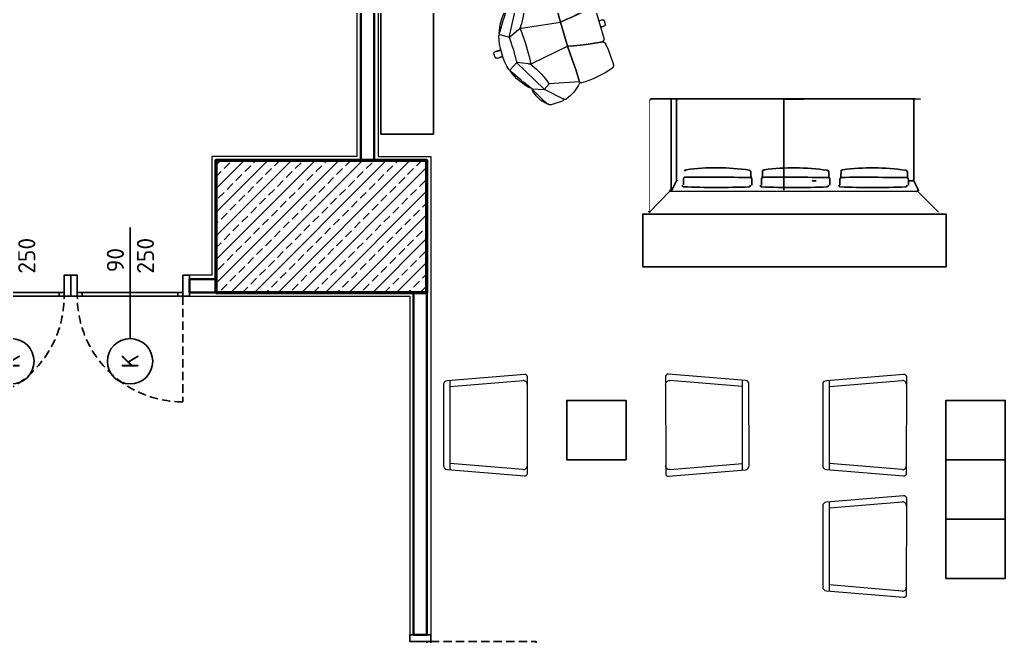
# Model space of a CAD drawing. Header units: millimetres. Extents: x 1443065 to 1517367, y 3763150 to 3779068.
# Drawn here: x 1475941 to 1476688, y 3767736 to 3768203 of the extents above; entities that cross this region are included whole.
import ezdxf
from ezdxf.enums import TextEntityAlignment as Align

# ---------------------------------------------------------------- set-up
doc = ezdxf.new("R2010")
doc.units = ezdxf.units.MM
doc.set_wipeout_variables(frame=1)
doc.linetypes.add('HIDDEN', pattern=[9.525, 6.35, -3.175])
for name, color, linetype, lineweight in [('A_TEFRIS', 173, 'Continuous', 9), ('DUVAR', 2, 'Continuous', 35), ('SIVA', 3, 'Continuous', 9), ('TASIYICI', 170, 'Continuous', 50), ('TEFRIS', 165, 'Continuous', 15)]:
    doc.layers.add(name, color=color, linetype=linetype, lineweight=lineweight)
for name, color, linetype in [('m-DOG_', 4, 'Continuous'), ('m-TAR_duvar', 8, 'Continuous'), ('m-TFR_vitrifiye', 1, 'Continuous'), ('m-YAZ_poz', 7, 'Continuous')]:
    doc.layers.add(name, color=color, linetype=linetype)
doc.styles.add('mono', font='isocpeur.ttf')
doc.styles.get("Standard").update_dxf_attribs({"font": 'arial.ttf'})

# ---------------------------------------------------------------- blocks, each defined once
blk = doc.blocks.new('90lık Kqpı')
at = {"layer": 'm-DOG_', "linetype": 'HIDDEN'}
blk.add_line((-8, -5), (-88, -5), dxfattribs=at)
at = {"layer": 'm-DOG_'}
for p, q in [((-5, -8.77), (-8, -8.77)), ((-5, -81.23), (-8, -81.23))]:
    blk.add_line(p, q, dxfattribs=at)
for points in [[(8, 0), (8, -5), (-8, -5), (-8, 0)], [(-8, -5), (-8, -85), (-5, -85), (-5, -5)], [(8, -90), (8, -85), (-8, -85), (-8, -90)]]:
    blk.add_lwpolyline(points, close=True, dxfattribs=at)
at = {"layer": 'm-DOG_', "linetype": 'HIDDEN'}
blk.add_arc((-8, -5), 80, 180, 270, dxfattribs=at)
blk = doc.blocks.new('m-penpoz')
blk.add_line((0, -1.625), (0, 0))
blk.add_circle((0, 0.332), 0.332)
blk.add_attdef('POZNO', text='', height=0.18).set_placement((0, 0.332), align=Align.MIDDLE)
blk.add_attdef('HEIGHT', text='', height=0.18, rotation=90).set_placement((0.069, -1.625), align=Align.TOP_LEFT)
blk.add_attdef('WIDTH', text='', height=0.18, rotation=90).set_placement((0, -1.625), align=Align.BOTTOM_LEFT)
blk = doc.blocks.new('husk_b&b')
at = {"layer": 'A_TEFRIS'}
for points in [[(-2.6, 19.28), (-2.54, 23.37)], [(-2.54, 23.95), (-2.55, 23.37)], [(1.42, 25.08), (-1.39, 25.08)], [(0.03, 25.08), (0, 25.08)], [(2.57, 23.37), (2.56, 23.95)], [(2.56, 23.37), (2.63, 19.28)], [(-10.04, 10.69), (-13.86, 16.75)], [(10.23, 10.94), (13.89, 16.75)], [(-9.85, 10.51), (-35.39, -3.77), (-47.07, -16.38)], [(-13.48, 2.14), (-10.04, 10.08)], [(9.87, 10.51), (35.39, -3.77), (47.07, -16.38)], [(13.48, 2.14), (10.04, 10.08)], [(-32.21, 5.13), (-35.39, -3.77)], [(32.24, 5.13), (35.41, -3.77)], [(-47.84, -14.34), (-48.15, -6.26)], [(-35.39, -3.77), (-32.54, -8.48)], [(-13.96, -0.29), (-9.88, -30.01)], [(13.95, -0.29), (9.02, -30.01)], [(35.41, -3.77), (32.56, -8.48)], [(47.84, -14.34), (48.15, -6.26)], [(-38.58, -29.61), (-32.68, -8.97)], [(37.55, -31.02), (32.56, -8.48)], [(-11.14, -58.18), (11.16, -58.18)], [(-2.58, -58.18), (-2.54, -60.96)], [(2.56, -60.96), (2.61, -58.18)], [(-1.39, -62.09), (1.42, -62.09)], [(0, -62.09), (0.03, -62.09)]]:
    blk.add_lwpolyline(points, dxfattribs=at)
for points in [[(-1.39, 25.08), (-2.02, 25.08), (-2.53, 24.58), (-2.54, 23.95)], [(-2.51, 23.37), (-2.48, 22.54), (-2.44, 21.76), (-2.34, 19.29)], [(2.56, 23.95), (2.56, 24.58), (2.04, 25.08), (1.42, 25.08)], [(2.56, 23.37), (2.53, 22.51), (2.49, 21.71), (2.4, 19.29)], [(-14.66, 16.92), (-19.21, 14.12), (-27.9, 8.28), (-32.21, 5.13)], [(-14.66, 16.92), (-20.48, 15.4), (-28.61, 9.94), (-32.21, 5.13)], [(13.36, 17.62), (6.23, 19.92), (-6.2, 19.92), (-13.33, 17.62)], [(32.21, 5.13), (28.6, 9.94), (20.48, 15.4), (14.66, 16.92)], [(32.27, 5.13), (27.94, 8.27), (19.24, 14.11), (14.69, 16.92)], [(-10.04, 10.69), (-9.96, 10.55), (-9.76, 10.43), (-9.59, 10.43)], [(-9.49, 10.42), (-9.71, 10.44), (-9.96, 10.29), (-10.04, 10.08)], [(-9.59, 10.43), (-4.73, 10.07), (4.63, 10.06), (9.49, 10.42)], [(10.04, 10.08), (9.96, 10.29), (9.71, 10.44), (9.49, 10.42)], [(9.62, 10.43), (9.89, 10.45), (10.16, 10.68), (10.23, 10.94)], [(-32.21, 5.13), (-39.65, 1.48), (-44.58, -1.37), (-46.99, -3.41)], [(-32.21, 5.13), (-37.45, 4.86), (-44.13, 0.99), (-46.99, -3.41)], [(-15.59, -0.16), (-14.61, 0.11), (-13.66, 1.14), (-13.48, 2.14)], [(-13.96, -0.29), (-13.98, 0), (-14.2, 0.36), (-14.45, 0.5)], [(-14.11, 0.86), (-13.94, 0.67), (-13.58, 0.52), (-13.32, 0.54)], [(-13.32, 0.54), (-6.49, -0.18), (6.49, -0.18), (13.32, 0.54)], [(13.32, 0.54), (13.58, 0.52), (13.94, 0.67), (14.11, 0.86)], [(13.48, 2.14), (13.66, 1.14), (14.61, 0.11), (15.59, -0.16)], [(14.45, 0.5), (14.2, 0.36), (13.98, 0), (13.95, -0.29)], [(32.21, 5.13), (39.65, 1.48), (44.57, -1.37), (46.99, -3.41)], [(46.99, -3.41), (44.17, 1.08), (37.51, 4.93), (32.21, 5.13)], [(-46.99, -3.41), (-47.87, -3.98), (-48.39, -5.25), (-48.15, -6.26)], [(-32.08, -8.25), (-27.38, -6.95), (-19.5, -3.08), (-15.59, -0.16)], [(15.59, -0.16), (19.5, -3.08), (27.38, -6.95), (32.08, -8.25)], [(48.15, -6.26), (48.38, -5.25), (47.87, -3.98), (46.99, -3.41)], [(-32.08, -8.25), (-32.34, -8.37), (-32.61, -8.69), (-32.68, -8.97)], [(32.68, -8.97), (32.61, -8.69), (32.34, -8.37), (32.08, -8.25)], [(-47.07, -16.38), (-47.45, -16.78), (-47.48, -17.45), (-47.13, -17.87)], [(-47.13, -17.87), (-46.17, -22.02), (-42.44, -27.8), (-39.05, -30.38)], [(39.08, -30.38), (42.06, -27.62), (45.85, -21.73), (47.12, -17.87)], [(47.12, -17.87), (47.48, -17.45), (47.45, -16.78), (47.07, -16.38)], [(-38.68, -32.23), (-39.08, -39), (-37.28, -50.92), (-34.9, -57.28)], [(-39.05, -30.38), (-38.89, -30.74), (-38.44, -31.03), (-38.04, -31.01)], [(34.89, -57.28), (37.28, -50.92), (39.08, -39), (38.68, -32.23)], [(38.06, -31.01), (38.47, -31.03), (38.92, -30.74), (39.08, -30.38)], [(-34.9, -57.28), (-34.74, -58.41), (-33.7, -59.32), (-32.55, -59.32)], [(-32.55, -59.33), (-28.23, -59.43), (-20.02, -58.86), (-15.75, -58.18)], [(-15.75, -58.18), (-14.61, -58.18), (-13.57, -57.27), (-13.41, -56.13)], [(-13.41, -56.13), (-13.3, -57.28), (-12.29, -58.19), (-11.14, -58.18)], [(-2.51, -60.96), (-2.47, -59.96), (-2.43, -59.03), (-2.39, -58.18)], [(2.56, -60.96), (2.52, -59.96), (2.48, -59.03), (2.45, -58.18)], [(11.16, -58.18), (12.27, -58.16), (13.31, -57.29), (13.51, -56.2)], [(13.47, -56.13), (13.62, -57.27), (14.66, -58.18), (15.81, -58.18)], [(15.75, -58.18), (20.02, -58.86), (28.23, -59.43), (32.55, -59.33)], [(32.55, -59.32), (33.7, -59.32), (34.74, -58.41), (34.89, -57.28)], [(-2.54, -60.96), (-2.53, -61.58), (-2.02, -62.09), (-1.39, -62.09)], [(1.42, -62.09), (2.04, -62.09), (2.56, -61.58), (2.56, -60.96)]]:
    blk.add_open_spline(points, degree=3, dxfattribs=at)
for points, knots in [([(-13.86, 16.75), (-14.03, 17.02), (-14.38, 17.1), (-14.65, 16.93), (-14.65, 16.92), (-14.66, 16.92), (-14.66, 16.92)], [0, 0, 0, 0, 1, 1, 1, 2, 2, 2, 2]), ([(-13.33, 17.62), (-13.72, 17.54), (-13.96, 17.15), (-13.86, 16.76), (-13.86, 16.76), (-13.86, 16.75), (-13.86, 16.75)], [0, 0, 0, 0, 1, 1, 1, 2, 2, 2, 2]), ([(13.89, 16.75), (14, 17.11), (13.8, 17.5), (13.43, 17.61), (13.41, 17.61), (13.38, 17.62), (13.36, 17.62)], [0, 0, 0, 0, 1, 1, 1, 2, 2, 2, 2]), ([(14.69, 16.92), (14.43, 17.1), (14.07, 17.03), (13.9, 16.77), (13.9, 16.76), (13.89, 16.75), (13.89, 16.75)], [0, 0, 0, 0, 1, 1, 1, 2, 2, 2, 2]), ([(-13.75, 0.62), (-13.95, 0.64), (-14.12, 0.49), (-14.13, 0.28), (-14.14, 0.25), (-14.13, 0.19), (-14.12, 0.16)], [0, 0, 0, 0, 1, 1, 1, 2, 2, 2, 2]), ([(14.12, 0.16), (14.17, 0.35), (14.06, 0.55), (13.87, 0.61), (13.84, 0.62), (13.78, 0.63), (13.75, 0.62)], [0, 0, 0, 0, 1, 1, 1, 2, 2, 2, 2]), ([(-47.84, -14.34), (-47.82, -14.97), (-47.29, -15.47), (-46.66, -15.44), (-46.39, -15.45), (-46.03, -15.28), (-45.86, -15.08)], [0, 0, 0, 0, 1, 1, 1, 2, 2, 2, 2]), ([(45.86, -15.08), (46.29, -15.54), (47.01, -15.57), (47.48, -15.14), (47.68, -14.97), (47.85, -14.61), (47.84, -14.34)], [0, 0, 0, 0, 1, 1, 1, 2, 2, 2, 2]), ([(-38.58, -29.61), (-38.73, -30.23), (-38.35, -30.85), (-37.74, -30.99), (-37.67, -31.01), (-37.55, -31.03), (-37.48, -31.03)], [0, 0, 0, 0, 1, 1, 1, 2, 2, 2, 2]), ([(-37.52, -31.02), (-38.16, -31.01), (-38.67, -31.52), (-38.68, -32.15), (-38.68, -32.17), (-38.68, -32.21), (-38.68, -32.23)], [0, 0, 0, 0, 1, 1, 1, 2, 2, 2, 2]), ([(-37.52, -31.02), (-37.52, -31.02), (-32.34, -31.06), (-32.34, -31.06), (-32.34, -31.06), (-27.85, -30.86), (-27.85, -30.86), (-27.85, -30.86), (-23.36, -30.65), (-23.36, -30.65), (-23.36, -30.65), (-18.87, -30.44), (-18.87, -30.44), (-18.87, -30.44), (-14.37, -30.23), (-14.37, -30.23), (-14.37, -30.23), (-9.88, -30.01), (-9.88, -30.01), (-9.88, -30.01), (-14.37, -30.23), (-14.37, -30.23), (-14.37, -30.23), (-18.87, -30.44), (-18.87, -30.44), (-18.87, -30.44), (-23.36, -30.65), (-23.36, -30.65), (-23.36, -30.65), (-27.85, -30.86), (-27.85, -30.86), (-27.85, -30.86), (-32.34, -31.06), (-32.34, -31.06), (-32.34, -31.06), (-37.52, -31.02), (-37.52, -31.02), (-37.52, -31.02), (-37.52, -31.02), (-37.52, -31.02)], [0, 0, 0, 0, 1, 1, 1, 2, 2, 2, 3, 3, 3, 4, 4, 4, 5, 5, 5, 6, 6, 6, 7, 7, 7, 8, 8, 8, 9, 9, 9, 10, 10, 10, 11, 11, 11, 12, 12, 12, 13, 13, 13, 13]), ([(-13.11, -53.45), (-13.11, -53.45), (-12.47, -48.74), (-12.47, -48.74), (-12.47, -48.74), (-11.82, -44.04), (-11.82, -44.04), (-11.82, -44.04), (-11.17, -39.35), (-11.17, -39.35), (-11.17, -39.35), (-10.53, -34.67), (-10.53, -34.67), (-10.53, -34.67), (-9.88, -30.01), (-9.88, -30.01), (-9.88, -30.01), (-10.53, -34.67), (-10.53, -34.67), (-10.53, -34.67), (-11.17, -39.35), (-11.17, -39.35), (-11.17, -39.35), (-11.77, -43.69), (-11.77, -43.69), (-11.77, -43.69), (-12.47, -48.74), (-12.47, -48.74), (-12.47, -48.74), (-13.11, -53.45), (-13.11, -53.45), (-13.11, -53.45), (-13.41, -56.13), (-13.41, -56.13), (-13.41, -56.13), (-13.11, -53.45), (-13.11, -53.45), (-13.11, -53.45), (-13.11, -53.45), (-13.11, -53.45)], [0, 0, 0, 0, 1, 1, 1, 2, 2, 2, 3, 3, 3, 4, 4, 4, 5, 5, 5, 6, 6, 6, 7, 7, 7, 8, 8, 8, 9, 9, 9, 10, 10, 10, 11, 11, 11, 12, 12, 12, 13, 13, 13, 13]), ([(-9.88, -30.01), (-9.88, -30.01), (9.91, -30.01), (9.91, -30.01), (9.91, -30.01), (-9.88, -30.01), (-9.88, -30.01), (-9.88, -30.01), (-9.88, -30.01), (-9.88, -30.01)], [0, 0, 0, 0, 1, 1, 1, 2, 2, 2, 3, 3, 3, 3]), ([(13.14, -53.45), (13.14, -53.45), (12.49, -48.74), (12.49, -48.74), (12.49, -48.74), (11.85, -44.04), (11.85, -44.04), (11.85, -44.04), (11.02, -39.35), (11.02, -39.35), (11.02, -39.35), (10.17, -34.67), (10.17, -34.67), (10.17, -34.67), (9.02, -30.01), (9.02, -30.01), (9.02, -30.01), (10.17, -34.67), (10.17, -34.67), (10.17, -34.67), (11.02, -39.35), (11.02, -39.35), (11.02, -39.35), (11.8, -43.69), (11.8, -43.69), (11.8, -43.69), (12.49, -48.74), (12.49, -48.74), (12.49, -48.74), (13.14, -53.45), (13.14, -53.45), (13.14, -53.45), (13.51, -56.2), (13.51, -56.2), (13.51, -56.2), (13.14, -53.45), (13.14, -53.45), (13.14, -53.45), (13.14, -53.45), (13.14, -53.45)], [0, 0, 0, 0, 1, 1, 1, 2, 2, 2, 3, 3, 3, 4, 4, 4, 5, 5, 5, 6, 6, 6, 7, 7, 7, 8, 8, 8, 9, 9, 9, 10, 10, 10, 11, 11, 11, 12, 12, 12, 13, 13, 13, 13]), ([(37.55, -31.02), (37.55, -31.02), (32.36, -31.06), (32.36, -31.06), (32.36, -31.06), (27.87, -30.86), (27.87, -30.86), (27.87, -30.86), (23.38, -30.65), (23.38, -30.65), (23.38, -30.65), (18.89, -30.44), (18.89, -30.44), (18.89, -30.44), (14.4, -30.23), (14.4, -30.23), (14.4, -30.23), (9.91, -30.01), (9.91, -30.01), (9.91, -30.01), (14.4, -30.23), (14.4, -30.23), (14.4, -30.23), (18.89, -30.44), (18.89, -30.44), (18.89, -30.44), (23.38, -30.65), (23.38, -30.65), (23.38, -30.65), (27.87, -30.86), (27.87, -30.86), (27.87, -30.86), (32.36, -31.06), (32.36, -31.06), (32.36, -31.06), (37.55, -31.02), (37.55, -31.02), (37.55, -31.02), (37.55, -31.02), (37.55, -31.02)], [0, 0, 0, 0, 1, 1, 1, 2, 2, 2, 3, 3, 3, 4, 4, 4, 5, 5, 5, 6, 6, 6, 7, 7, 7, 8, 8, 8, 9, 9, 9, 10, 10, 10, 11, 11, 11, 12, 12, 12, 13, 13, 13, 13]), ([(38.7, -32.23), (38.74, -31.6), (38.26, -31.05), (37.62, -31.02), (37.61, -31.02), (37.57, -31.02), (37.55, -31.02)], [0, 0, 0, 0, 1, 1, 1, 2, 2, 2, 2])]:
    blk.add_open_spline(points, degree=3, knots=knots, dxfattribs=at)
blk = doc.blocks.new('c cx xc')
at = {"layer": 'A_TEFRIS'}
for p, q in [((31355.29, -6701.13), (31425.33, -6701.13)), ((31355.58, -6757.89), (31360.31, -6701.13)), ((31420.31, -6701.13), (31425.04, -6757.89)), ((31422.05, -6761.13), (31358.57, -6761.13))]:
    blk.add_line(p, q, dxfattribs=at)
blk.add_lwpolyline([(31358.57, -6761.13), (31352.47, -6761.13, -0.43878), (31350.47, -6758.97), (31355.48, -6698.89, -0.390066), (31358.47, -6696.13), (31422.15, -6696.13, -0.390066), (31425.14, -6698.89), (31430.15, -6758.97, -0.43878), (31428.15, -6761.13), (31422.06, -6761.13)], format="xyb", dxfattribs=at)
for centre, start, end in [((31358.57, -6758.13), 175.23636, 270), ((31422.05, -6758.13), 270, 4.76364)]:
    blk.add_arc(centre, 3, start, end, dxfattribs=at)

msp = doc.modelspace()

# ---------------------------------------------------------------- hatches: boundary and pattern name
at = {"layer": 'm-TAR_duvar'}
h = msp.add_hatch(dxfattribs=at)
h.set_pattern_fill('ANSI33', color=256, scale=2)
h.set_pattern_definition([(45, (-13755.824, -59043.389), (-8.98025612, 8.98025612), []), (45, (-13746.843, -59043.389), (-8.98025612, 8.98025612), [6.35, -3.175])])
h.paths.add_polyline_path([(1476089.37, 3767996.58), (1476249.37, 3767996.58), (1476249.37, 3768096.58), (1476089.37, 3768096.58)])

# ---------------------------------------------------------------- linework, layer by layer
at = {"layer": 'DUVAR'}
for p, q in [((1476199.37, 3768096.58), (1476199.37, 3768676.58)), ((1476209.37, 3768096.58), (1476209.37, 3768676.58)), ((1476089.37, 3768006.58), (1476069.37, 3768006.58)), ((1476069.37, 3768006.58), (1476069.37, 3767996.58)), ((1476089.37, 3767996.58), (1476069.37, 3767996.58)), ((1476239.37, 3767996.58), (1476239.37, 3767737.08)), ((1476249.37, 3767996.58), (1476249.37, 3767737.08)), ((1476239.37, 3767737.08), (1476249.37, 3767737.08))]:
    msp.add_line(p, q, dxfattribs=at)
at = {"layer": 'm-TFR_vitrifiye'}
msp.add_line((1476418.61, 3768058.23), (1476418.66, 3768142.23), dxfattribs=at)
for points in [[(1476214.37, 3768116.58), (1476254.37, 3768116.58), (1476254.37, 3768656.58), (1476214.37, 3768656.58)], [(1476400.44, 3767869.74), (1476400.44, 3767914.74), (1476355.44, 3767914.74), (1476355.44, 3767869.74)], [(1476642.95, 3767869.74), (1476642.95, 3767914.74), (1476687.95, 3767914.74), (1476687.95, 3767869.74)], [(1476642.95, 3767824.74), (1476642.95, 3767869.74), (1476687.95, 3767869.74), (1476687.95, 3767824.74)], [(1476642.95, 3767779.74), (1476642.95, 3767824.74), (1476687.95, 3767824.74), (1476687.95, 3767779.74)]]:
    msp.add_lwpolyline(points, close=True, dxfattribs=at)
msp.add_open_spline([(1476444.21, 3768083.26), (1476444.54, 3768083.86), (1476444.65, 3768084.42), (1476444.73, 3768087.07), (1476444.78, 3768088.42)], degree=3, knots=[24.370575, 24.370575, 24.370575, 24.370575, 38.001711, 47.608383, 47.608383, 47.608383, 47.608383], dxfattribs=at)
at = {"layer": 'SIVA'}
for points in [[(1476172.37, 3769472.09), (1476172.37, 3769450.09), (1476252.37, 3769450.09), (1476252.37, 3769344.09), (1476212.37, 3769344.09), (1476212.37, 3768859.58), (1476252.37, 3768859.58), (1476252.37, 3768673.58), (1476212.37, 3768673.58), (1476212.37, 3768099.58), (1476252.37, 3768099.58), (1476252.37, 3767737.08)], [(1475369.37, 3768009.58), (1475362.37, 3768009.58), (1475362.37, 3768753.58), (1476146.37, 3768753.58), (1476146.37, 3768673.58), (1476196.37, 3768673.58), (1476196.37, 3768099.58), (1476086.37, 3768099.58), (1476086.37, 3768009.58), (1476069.37, 3768009.58)], [(1476069.37, 3767993.58), (1476236.37, 3767993.58), (1476236.37, 3767737.08)]]:
    msp.add_lwpolyline(points, dxfattribs=at)
at = {"layer": 'TASIYICI'}
msp.add_lwpolyline([(1476089.37, 3767996.58), (1476249.37, 3767996.58), (1476249.37, 3768096.58), (1476089.37, 3768096.58)], close=True, dxfattribs=at)

# ---------------------------------------------------------------- block references
at = {"layer": 'm-TFR_vitrifiye', "xscale": -1, "rotation": 106.5907575829671}
msp.add_blockref('husk_b&b', (1476324.7, 3768183.28), dxfattribs=at)
at = {"layer": 'm-TFR_vitrifiye', "yscale": 0.9720000000000005, "zscale": 0.9720000000000005}
for p, xscale, rotation in [((1469736.1, 3737388.37), 0.9720000000000005, 89.96710039021917), ((1483019.78, 3737388.37), -0.9720000000000005, 270.0328996097808), ((1470023.6, 3737388.37), 0.9720000000000005, 89.9671003902192), ((1470023.6, 3737296.38), 0.9720000000000005, 89.9671003902192)]:
    msp.add_blockref('c cx xc', p, dxfattribs=dict(at, xscale=xscale, rotation=rotation))
at = {"layer": 'm-YAZ_poz'}
ref = msp.add_blockref('m-penpoz', (1475934.37, 3767961.56), dxfattribs=dict(at, xscale=-51.83999999999998, yscale=51.83999999999998, zscale=51.83999999999998, rotation=179.9995494036091))
ref.add_attrib('WIDTH', '90', dxfattribs={"layer": '0', "height": 12.96, "rotation": 90, "style": 'mono'}).set_placement((1475933.58, 3768030.25), align=Align.BOTTOM_RIGHT)
ref.add_attrib('HEIGHT', '250', dxfattribs={"layer": '0', "height": 12.96, "rotation": 90, "style": 'mono'}).set_placement((1475956.38, 3768037.88), align=Align.BOTTOM_RIGHT)
ref.add_attrib('POZNO', 'K', dxfattribs={"layer": '0', "height": 12.96, "rotation": 90, "style": 'mono'}).set_placement((1475934.37, 3767944.35), align=Align.MIDDLE_CENTER)
ref = msp.add_blockref('m-penpoz', (1476024.37, 3767961.56), dxfattribs=dict(at, xscale=-51.83999999999998, yscale=51.83999999999998, zscale=51.83999999999998, rotation=179.9995494036091))
ref.add_attrib('WIDTH', '90', dxfattribs={"layer": '0', "height": 12.96, "rotation": 90, "style": 'mono'}).set_placement((1476023.58, 3768030.25), align=Align.BOTTOM_RIGHT)
ref.add_attrib('HEIGHT', '250', dxfattribs={"layer": '0', "height": 12.96, "rotation": 90, "style": 'mono'}).set_placement((1476046.38, 3768037.88), align=Align.BOTTOM_RIGHT)
ref.add_attrib('POZNO', 'K', dxfattribs={"layer": '0', "height": 12.96, "rotation": 90, "style": 'mono'}).set_placement((1476024.37, 3767944.35), align=Align.MIDDLE_CENTER)
at = {"layer": 'TEFRIS', "color": 6, "lineweight": 18, "rotation": 90.00000000029647}
msp.add_blockref('90lık Kqpı', (1475889.37, 3768001.58), dxfattribs=at)
at = {"layer": 'TEFRIS', "color": 6, "lineweight": 18, "xscale": -1}
for p, rotation in [((1476069.37, 3768001.58), 270.0000000002965), ((1476244.37, 3767737.08), 0.001502086812772419)]:
    msp.add_blockref('90lık Kqpı', p, dxfattribs=dict(at, rotation=rotation))

# ---------------------------------------------------------------- next in the draw order: wipeouts: each hides what was drawn before it
msp.add_wipeout([(1476418.66, 3768142.23), (1476418.61, 3768058.23), (1476418.53, 3768057.23), (1476637.61, 3768057.11), (1476638.61, 3768057.16), (1476638.66, 3768142.11), (1476638.49, 3768143.11), (1476419.66, 3768143.23), (1476418.66, 3768143.26)]).dxf.layer = 'm-TFR_vitrifiye'

# ---------------------------------------------------------------- next in the draw order: linework, layer by layer
at = {"layer": 'm-TFR_vitrifiye'}
for p, q in [((1476433.66, 3768143.22), (1476419.66, 3768143.23)), ((1476437.78, 3768143.22), (1476433.66, 3768143.22)), ((1476434.62, 3768074.22), (1476434.66, 3768142.22)), ((1476437.78, 3768143.22), (1476439.78, 3768143.22)), ((1476438.75, 3768089.94), (1476438.78, 3768142.22)), ((1476438.75, 3768089.94), (1476438.78, 3768142.22)), ((1476438.75, 3768082.23), (1476438.78, 3768139.22)), ((1476438.75, 3768082.23), (1476438.78, 3768139.22)), ((1476439.78, 3768143.22), (1476617.53, 3768143.12)), ((1476519.95, 3768074.11), (1476519.99, 3768142.11)), ((1476534.99, 3768143.11), (1476520.99, 3768143.11)), ((1476617.53, 3768143.12), (1476619.53, 3768143.12)), ((1476618.5, 3768089.1), (1476618.53, 3768142.12)), ((1476618.5, 3768082.12), (1476618.53, 3768139.12)), ((1476619.53, 3768143.12), (1476623.66, 3768143.11)), ((1476438.91, 3768081.67), (1476434.91, 3768073.52)), ((1476443.93, 3768077.96), (1476443.94, 3768082.42)), ((1476495.76, 3768082.27), (1476495.76, 3768077.93)), ((1476503.04, 3768077.93), (1476503.04, 3768082.38)), ((1476544.6, 3768081.16), (1476541.42, 3768081.17)), ((1476554.87, 3768082.24), (1476554.87, 3768077.9)), ((1476562.62, 3768077.9), (1476562.62, 3768082.35)), ((1476614.45, 3768082.2), (1476614.45, 3768077.87)), ((1476617.5, 3768081.12), (1476614.91, 3768081.12)), ((1476618.33, 3768081.57), (1476622.33, 3768073.41)), ((1476433.91, 3768073.46), (1476417.9, 3768057.47)), ((1476620.62, 3768073.06), (1476434.62, 3768073.16)), ((1476621.33, 3768073.35), (1476637.32, 3768057.34))]:
    msp.add_line(p, q, dxfattribs=at)
msp.add_lwpolyline([(1476643.07, 3768015.95), (1476643.07, 3768055.95), (1476413.07, 3768055.95), (1476413.07, 3768015.95)], close=True, dxfattribs=at)
for centre, radius, start, end in [((1476419.66, 3768142.23), 1, 89.9671, 179.9671), ((1476433.66, 3768142.22), 1, 359.9671, 89.9671), ((1476437.78, 3768142.22), 1, 359.9671, 89.9671), ((1476439.78, 3768142.22), 1, 89.9671, 179.9671), ((1476520.99, 3768142.11), 1, 89.9671, 179.9671), ((1476617.53, 3768142.12), 1, 359.9671, 89.9671), ((1476619.53, 3768142.12), 1, 89.9671, 179.9671), ((1476446.18, 3768088.11), 1.44, 98.97434, 167.71431), ((1476468.55, 3767917.09), 173.91, 81.63746, 97.46474), ((1476493.59, 3768087.74), 1.44, 12.49798, 79.86463), ((1476505.29, 3768088.08), 1.44, 98.97434, 167.71431), ((1476527.66, 3767917.06), 173.91, 81.63746, 97.46474), ((1476552.7, 3768087.71), 1.44, 12.49798, 79.86463), ((1476564.87, 3768088.04), 1.44, 98.97434, 167.71431), ((1476587.24, 3767917.03), 173.91, 81.63746, 97.46474), ((1476612.28, 3768087.67), 1.44, 12.49798, 79.86463), ((1476439.75, 3768082.22), 1, 179.9671, 269.9671), ((1476444.37, 3768077.9), 1.44, 179.9671, 251.1154), ((1476445.38, 3768082.42), 1.44, 108.8188, 179.9671), ((1476462.43, 3765524.47), 2559.37, 89.27549, 90.3921), ((1476493.32, 3768077.88), 1.44, 288.8188, 359.9671), ((1476494.32, 3768082.27), 1.44, 359.9671, 71.1154), ((1476503.48, 3768077.87), 1.44, 179.9671, 251.1154), ((1476504.48, 3768082.38), 1.44, 108.8188, 179.9671), ((1476521.53, 3765524.44), 2559.37, 89.27549, 90.3921), ((1476552.43, 3768077.84), 1.44, 288.8188, 359.9671), ((1476553.43, 3768082.24), 1.44, 359.9671, 71.1154), ((1476563.06, 3768077.84), 1.44, 179.9671, 251.1154), ((1476564.06, 3768082.35), 1.44, 108.8188, 179.9671), ((1476581.11, 3765524.41), 2559.37, 89.27549, 90.3921), ((1476612.01, 3768077.81), 1.44, 288.8188, 359.9671), ((1476613.01, 3768082.2), 1.44, 359.9671, 71.1154), ((1476617.5, 3768082.12), 1, 269.9671, 359.9671), ((1476434.62, 3768074.16), 1, 179.9671, 269.9671), ((1476469.25, 3768780.23), 704.15, 267.93745, 271.99676), ((1476528.36, 3768780.2), 704.15, 267.93745, 271.99676), ((1476587.94, 3768780.17), 704.15, 267.93745, 271.99676), ((1476620.62, 3768074.06), 1, 269.9671, 359.9671), ((1476418.61, 3768058.17), 1, 179.9671, 269.9671)]:
    msp.add_arc(centre, radius, start, end, dxfattribs=at)
for points, knots in [([(1476495.49, 3768083.11), (1476495.22, 3768083.61), (1476495.13, 3768084.11), (1476495.05, 3768086.7), (1476495, 3768088.05)], [27.251562, 27.251562, 27.251562, 27.251562, 38.001711, 47.90442, 47.90442, 47.90442, 47.90442]), ([(1476503.31, 3768083.22), (1476503.65, 3768083.83), (1476503.76, 3768084.38), (1476503.83, 3768087.04), (1476503.88, 3768088.38)], [24.370575, 24.370575, 24.370575, 24.370575, 38.001711, 47.608383, 47.608383, 47.608383, 47.608383]), ([(1476554.6, 3768083.08), (1476554.32, 3768083.58), (1476554.23, 3768084.07), (1476554.16, 3768086.66), (1476554.11, 3768088.02)], [27.251562, 27.251562, 27.251562, 27.251562, 38.001711, 47.90442, 47.90442, 47.90442, 47.90442]), ([(1476562.89, 3768083.19), (1476563.23, 3768083.79), (1476563.34, 3768084.35), (1476563.41, 3768087), (1476563.46, 3768088.35)], [24.370575, 24.370575, 24.370575, 24.370575, 38.001711, 47.608383, 47.608383, 47.608383, 47.608383]), ([(1476614.18, 3768083.04), (1476613.9, 3768083.54), (1476613.81, 3768084.04), (1476613.74, 3768086.63), (1476613.69, 3768087.98)], [27.251562, 27.251562, 27.251562, 27.251562, 38.001711, 47.90442, 47.90442, 47.90442, 47.90442])]:
    msp.add_open_spline(points, degree=3, knots=knots, dxfattribs=at)

doc.saveas('drawing.dxf')
